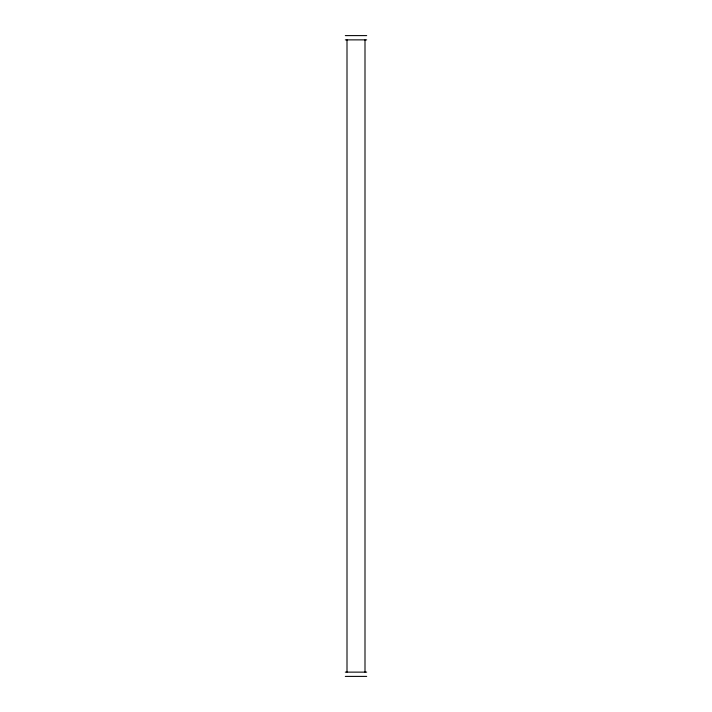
<?xml version="1.0" encoding="UTF-8"?>
<svg xmlns="http://www.w3.org/2000/svg" width="712" height="712" viewBox="0 0 712 712"><rect width="100%" height="100%" fill="white"/><g stroke="black" fill="none" stroke-linecap="round" stroke-linejoin="round"><path stroke-width="1.07" d="M345.32 35.6L366.68 35.6M345.32 39.872L366.68 39.872M345.32 672.128L366.68 672.128M345.32 676.4L366.68 676.4M364.998 39.872L364.998 672.128M347.002 39.872L347.002 672.128"/></g></svg>
